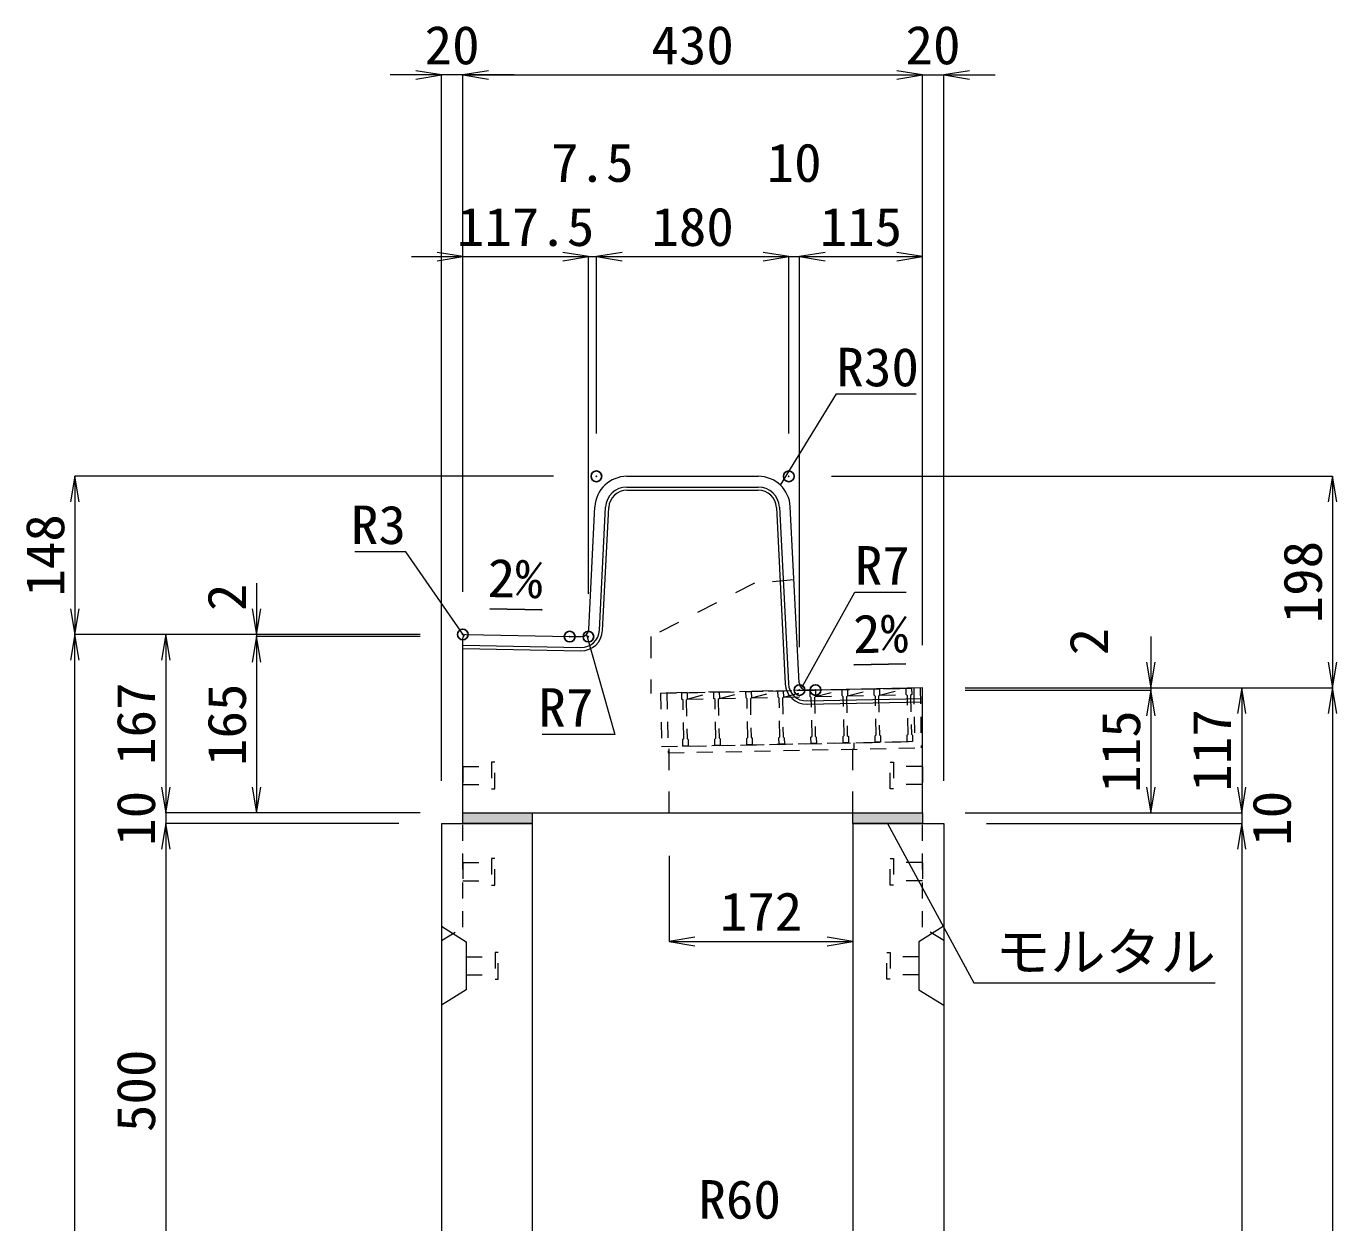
# Model space of a CAD drawing. Units: millimetres at full size. Extents: x -22536 to 51867, y -19720 to 38340.
# Drawn here: x 13776 to 15003, y 7727 to 8846 of the extents above; entities that cross this region are included whole.
import ezdxf
from ezdxf.enums import TextEntityAlignment as Align

# ---------------------------------------------------------------- set-up
doc = ezdxf.new("R2010")
doc.units = ezdxf.units.MM
doc.header["$LTSCALE"] = 20
doc.header["$PDMODE"] = 32
doc.header["$PDSIZE"] = 10
doc.linetypes.add('USER1', pattern=[2, 1, -1])
doc.linetypes.add('USER2', pattern=[1.35, 0.75, -0.6])
for name, color, linetype, lineweight in [('インサート', 3, 'USER2', 9), ('グレーチング', 7, 'USER2', 5), ('モルタル', 7, 'Continuous', 9), ('受枠', 3, 'USER2', 9), ('寸法線', 7, 'Continuous', 13), ('引出線', 4, 'Continuous', 13), ('本体', 2, 'Continuous', 13), ('目地', 132, 'Continuous', 5)]:
    doc.layers.add(name, color=color, linetype=linetype, lineweight=lineweight)
doc.layers.add('作業エリア', color=11, linetype='Continuous')
doc.styles.add('ＭＳ 明朝', font='')
doc.styles.get('ＭＳ 明朝').set_extended_font_data('MS Mincho')

# ---------------------------------------------------------------- blocks, each defined once
blk = doc.blocks.new('open_arrow')
at = {"color": 0, "linetype": 'Continuous', "lineweight": -2}
blk.add_lwpolyline([(7.5, 1.25), (0, 0), (7.5, -1.25)], dxfattribs=at)

msp = doc.modelspace()

# ---------------------------------------------------------------- hatches: boundary and pattern name
at = {"layer": 'モルタル'}
for points in [[(14250, 8100), (14250, 8110), (14185, 8110), (14185, 8100)], [(14615, 8100), (14615, 8110), (14550, 8110), (14550, 8100)]]:
    msp.add_hatch(color=256, dxfattribs=at).paths.add_polyline_path(points)

# ---------------------------------------------------------------- linework, layer by layer
at = {"layer": 'インサート'}
for p, q in [((14215, 8157.5), (14212, 8157.5)), ((14212, 8157.5), (14212, 8132.5)), ((14215, 8132.5), (14215, 8157.5)), ((14585, 8157.5), (14588, 8157.5)), ((14585, 8132.5), (14585, 8157.5)), ((14588, 8157.5), (14588, 8132.5)), ((14185, 8153.5), (14212, 8153.5)), ((14185, 8153.5), (14185, 8136.5)), ((14615, 8153.5), (14588, 8153.5)), ((14615, 8153.5), (14615, 8136.5)), ((14185, 8136.5), (14212, 8136.5)), ((14212, 8132.5), (14215, 8132.5)), ((14588, 8132.5), (14585, 8132.5)), ((14615, 8136.5), (14588, 8136.5)), ((14185, 8063.5), (14212, 8063.5)), ((14185, 8063.5), (14185, 8046.5)), ((14215, 8067.5), (14212, 8067.5)), ((14212, 8067.5), (14212, 8042.5)), ((14215, 8042.5), (14215, 8067.5)), ((14585, 8067.5), (14588, 8067.5)), ((14585, 8042.5), (14585, 8067.5)), ((14588, 8067.5), (14588, 8042.5)), ((14615, 8063.5), (14588, 8063.5)), ((14615, 8063.5), (14615, 8046.5)), ((14185, 8046.5), (14212, 8046.5)), ((14615, 8046.5), (14588, 8046.5)), ((14212, 8042.5), (14215, 8042.5)), ((14588, 8042.5), (14585, 8042.5)), ((14188.2, 7975.5), (14215.2, 7975.5)), ((14188.2, 7975.5), (14188.2, 7958.5)), ((14218.2, 7979.5), (14215.2, 7979.5)), ((14215.2, 7979.5), (14215.2, 7954.5)), ((14218.2, 7954.5), (14218.2, 7979.5)), ((14581.8, 7979.5), (14584.8, 7979.5)), ((14581.8, 7954.5), (14581.8, 7979.5)), ((14584.8, 7979.5), (14584.8, 7954.5)), ((14611.8, 7975.5), (14584.8, 7975.5)), ((14611.8, 7975.5), (14611.8, 7958.5)), ((14188.2, 7958.5), (14215.2, 7958.5)), ((14215.2, 7954.5), (14218.2, 7954.5)), ((14584.8, 7954.5), (14581.8, 7954.5)), ((14611.8, 7958.5), (14584.8, 7958.5))]:
    msp.add_line(p, q, dxfattribs=at)
at = {"layer": 'グレーチング'}
for p, q in [((14389.92, 8222.5), (14604.88, 8226.8)), ((14395.04, 8216.6), (14419.92, 8223.1)), ((14395.04, 8216.6), (14420.04, 8217.1)), ((14425.04, 8217.2), (14449.91, 8223.7)), ((14425.04, 8217.2), (14450.03, 8217.7)), ((14455.03, 8217.8), (14479.91, 8224.3)), ((14455.03, 8217.8), (14480.03, 8218.3)), ((14485.03, 8218.4), (14509.9, 8224.9)), ((14485.03, 8218.4), (14510.02, 8218.9)), ((14515.02, 8219), (14539.89, 8225.5)), ((14515.02, 8219), (14540.01, 8219.5)), ((14545.01, 8219.6), (14569.89, 8226.1)), ((14545.01, 8219.6), (14570.01, 8220.1)), ((14575.01, 8220.2), (14599.88, 8226.7)), ((14575.01, 8220.2), (14600, 8220.7)), ((14390.92, 8172.51), (14605.88, 8176.81))]:
    msp.add_line(p, q, dxfattribs=at)
for points in [[(14389.92, 8222.5), (14394.92, 8222.6), (14395.04, 8216.6), (14394.06, 8215.58), (14394.78, 8179.59), (14395.8, 8178.61), (14395.92, 8172.61), (14390.92, 8172.51), (14390.8, 8178.51), (14391.78, 8179.53), (14391.06, 8215.52), (14390.04, 8216.5)], [(14419.92, 8223.1), (14424.92, 8223.2), (14425.04, 8217.2), (14424.06, 8216.18), (14424.78, 8180.19), (14425.8, 8179.21), (14425.92, 8173.21), (14420.92, 8173.11), (14420.8, 8179.11), (14421.78, 8180.13), (14421.06, 8216.12), (14420.04, 8217.1)], [(14449.91, 8223.7), (14454.91, 8223.8), (14455.03, 8217.8), (14454.05, 8216.78), (14454.77, 8180.79), (14455.79, 8179.81), (14455.91, 8173.81), (14450.91, 8173.71), (14450.79, 8179.71), (14451.77, 8180.73), (14451.05, 8216.72), (14450.03, 8217.7)], [(14479.91, 8224.3), (14484.91, 8224.4), (14485.03, 8218.4), (14484.05, 8217.38), (14484.77, 8181.39), (14485.79, 8180.41), (14485.91, 8174.41), (14480.91, 8174.31), (14480.79, 8180.31), (14481.77, 8181.33), (14481.05, 8217.32), (14480.03, 8218.3)], [(14509.9, 8224.9), (14514.9, 8225), (14515.02, 8219), (14514.04, 8217.98), (14514.76, 8181.99), (14515.78, 8181.01), (14515.9, 8175.01), (14510.9, 8174.91), (14510.78, 8180.91), (14511.76, 8181.93), (14511.04, 8217.92), (14510.02, 8218.9)], [(14539.89, 8225.5), (14544.89, 8225.6), (14545.01, 8219.6), (14544.03, 8218.58), (14544.75, 8182.59), (14545.77, 8181.61), (14545.89, 8175.61), (14540.89, 8175.51), (14540.77, 8181.51), (14541.75, 8182.53), (14541.03, 8218.52), (14540.01, 8219.5)], [(14569.89, 8226.1), (14574.89, 8226.2), (14575.01, 8220.2), (14574.03, 8219.18), (14574.75, 8183.19), (14575.77, 8182.21), (14575.89, 8176.21), (14570.89, 8176.11), (14570.77, 8182.11), (14571.75, 8183.13), (14571.03, 8219.12), (14570.01, 8220.1)], [(14599.88, 8226.7), (14604.88, 8226.8), (14605, 8220.8), (14604.02, 8219.78), (14604.74, 8183.79), (14605.76, 8182.81), (14605.88, 8176.81), (14600.88, 8176.71), (14600.76, 8182.71), (14601.74, 8183.73), (14601.02, 8219.72), (14600, 8220.7)]]:
    msp.add_lwpolyline(points, close=True, dxfattribs=at)
at = {"layer": 'モルタル'}
for points in [[(14185, 8110), (14250, 8110), (14250, 8100), (14185, 8100)], [(14550, 8110), (14615, 8110), (14615, 8100), (14550, 8100)]]:
    msp.add_lwpolyline(points, close=True, dxfattribs=at)
at = {"layer": '作業エリア'}
for p in [(14310, 8425), (14490, 8425), (14185, 8277), (14285, 8275), (14302.5, 8275), (14500, 8225), (14515, 8225)]:
    msp.add_point(p, dxfattribs=at)
at = {"layer": '受枠'}
for p, q in [((14369.93, 8222.1), (14612.88, 8226.96)), ((14369.93, 8222.1), (14370.93, 8172.11)), ((14375.93, 8222.22), (14377.05, 8166.23)), ((14606.88, 8226.84), (14607.88, 8176.85)), ((14612.88, 8226.96), (14614, 8170.97)), ((14370.93, 8172.11), (14607.88, 8176.85)), ((14377.05, 8166.23), (14614, 8170.97)), ((14550.89, 8175.71), (14551.01, 8169.71))]:
    msp.add_line(p, q, dxfattribs=at)
at = {"layer": '寸法線'}
for p, q in [((14233, 8800.58), (14117, 8800.58)), ((14165, 8140), (14165, 8800.58)), ((14185, 8800.58), (14615, 8800.58)), ((14185, 8317), (14185, 8800.58)), ((14185, 8317), (14185, 8800.58)), ((14567, 8800.58), (14683, 8800.58)), ((14615, 8267), (14615, 8800.58)), ((14615, 8267), (14615, 8800.58)), ((14635, 8140), (14635, 8800.58)), ((14137, 8630.58), (14302.5, 8630.58)), ((14185, 8317), (14185, 8630.58)), ((14254.5, 8630.58), (14358, 8630.58)), ((14302.5, 8315), (14302.5, 8630.58)), ((14302.5, 8315), (14302.5, 8630.58)), ((14310, 8465), (14310, 8630.58)), ((14310, 8630.58), (14490, 8630.58)), ((14310, 8465), (14310, 8630.58)), ((14442, 8630.58), (14548, 8630.58)), ((14490, 8465), (14490, 8630.58)), ((14490, 8465), (14490, 8630.58)), ((14500, 8265), (14500, 8630.58)), ((14500, 8630.58), (14615, 8630.58)), ((14500, 8265), (14500, 8630.58)), ((14615, 8267), (14615, 8630.58)), ((13822.06, 8425), (13822.06, 8277)), ((14270, 8425), (13822.06, 8425)), ((14530, 8425), (14998.78, 8425)), ((14998.78, 8425), (14998.78, 8227)), ((13992.06, 8325), (13992.06, 8227)), ((14145, 8277), (13822.06, 8277)), ((13822.06, 6650), (13822.06, 8277)), ((14145, 8277), (13822.06, 8277)), ((13907.06, 8277), (13907.06, 8110)), ((14145, 8277), (13907.06, 8277)), ((14145, 8277), (13992.06, 8277)), ((14145, 8275), (13992.06, 8275)), ((13992.06, 8275), (13992.06, 8110)), ((14145, 8275), (13992.06, 8275)), ((14828.78, 8275), (14828.78, 8177)), ((14655, 8227), (14828.78, 8227)), ((14655, 8227), (14913.78, 8227)), ((14655, 8227), (14998.78, 8227)), ((14655, 8227), (14998.78, 8227)), ((14655, 8225), (14828.78, 8225)), ((14655, 8225), (14828.78, 8225)), ((14828.78, 8225), (14828.78, 8110)), ((14913.78, 8227), (14913.78, 8110)), ((14998.78, 8227), (14998.78, 6650)), ((13907.06, 8158), (13907.06, 8052)), ((14913.78, 8158), (14913.78, 8052)), ((14145, 8110), (13907.06, 8110)), ((14145, 8110), (13907.06, 8110)), ((14145, 8110), (13992.06, 8110)), ((14655, 8110), (14828.78, 8110)), ((14655, 8110), (14913.78, 8110)), ((14655, 8110), (14913.78, 8110)), ((14125, 8100), (13907.06, 8100)), ((13907.06, 8100), (13907.06, 7600)), ((14125, 8100), (13907.06, 8100)), ((14675, 8100), (14913.78, 8100)), ((14675, 8100), (14913.78, 8100)), ((14913.78, 8100), (14913.78, 6650)), ((14378, 8070), (14378, 7989.77)), ((14378, 7989.77), (14550, 7989.77))]:
    msp.add_line(p, q, dxfattribs=at)
at = {"layer": '引出線'}
for points in [[(14482.14, 8416.74), (14534.6, 8502.07), (14609.27, 8502.07)], [(14185.9, 8276.08), (14131.83, 8354.5), (14084.11, 8354.5)], [(14501.83, 8226.93), (14551.86, 8316.53), (14599.79, 8316.53)], [(14259.18, 8300.18), (14210.44, 8301.15), (14259.18, 8300.18)], [(14300.67, 8276.93), (14327.18, 8183.56), (14259.25, 8183.56)], [(14550.86, 8248.59), (14599.57, 8249.56), (14550.83, 8248.59)], [(14582.5, 8100), (14663.13, 7950.97), (14889.05, 7950.97)]]:
    msp.add_lwpolyline(points, dxfattribs=at)
at = {"layer": '本体'}
for p, q in [((14338.54, 8425), (14461.46, 8425)), ((14302.83, 8281.65), (14308.57, 8396.5)), ((14499.67, 8231.65), (14491.43, 8396.5)), ((14185, 8110), (14185, 8273.94)), ((14188.06, 8276.94), (14285, 8275)), ((14285, 8275), (14295.84, 8275)), ((14515, 8225), (14506.66, 8225)), ((14615, 8227), (14515, 8225)), ((14615, 8110), (14615, 8227)), ((14185, 8110), (14615, 8110)), ((14165, 8100), (14165, 6650)), ((14165, 8100), (14250, 8100)), ((14250, 8100), (14250, 7670.53)), ((14550, 8100), (14635, 8100)), ((14550, 8100), (14550, 7670.53)), ((14635, 8100), (14635, 6650))]:
    msp.add_line(p, q, dxfattribs=at)
at = {"layer": '本体', "linetype": 'USER1'}
for p, q in [((14494.85, 8328), (14458, 8325)), ((14458, 8325), (14361, 8275)), ((14361, 8275), (14361, 8221.92)), ((14515, 8225), (14361, 8221.92)), ((14378, 8110), (14378, 8172.25)), ((14550, 8110), (14550, 8175.69))]:
    msp.add_line(p, q, dxfattribs=at)
at = {"layer": '本体', "linetype": 'USER2', "lineweight": 9}
for p, q in [((14185, 8003), (14185, 8100)), ((14615, 8003), (14615, 8100)), ((14165, 7990.5), (14185, 8003)), ((14635, 7990.5), (14615, 8003))]:
    msp.add_line(p, q, dxfattribs=at)
at = {"layer": '本体', "lineweight": 9}
for p, q in [((14165, 8004), (14188.2, 7989.5)), ((14634.58, 8003.74), (14611.8, 7989.5)), ((14188.2, 7989.5), (14188.2, 7944.5)), ((14611.8, 7989.5), (14611.8, 7944.5)), ((14188.2, 7944.5), (14165, 7930)), ((14611.8, 7944.5), (14635, 7930))]:
    msp.add_line(p, q, dxfattribs=at)
at = {"layer": '本体'}
for centre, radius, start, end in [((14338.54, 8395), 30, 90, 177.13759), ((14461.46, 8395), 30, 2.86241, 90), ((14295.84, 8282), 7, 270, 357.13759), ((14188, 8273.94), 3, 88.85424, 180), ((14506.66, 8232), 7, 182.86241, 270)]:
    msp.add_arc(centre, radius, start, end, dxfattribs=at)
at = {"layer": '目地'}
for p, q in [((14338.54, 8415), (14461.46, 8415)), ((14338.54, 8412), (14461.46, 8412)), ((14312.81, 8280.94), (14318.56, 8396)), ((14315.81, 8280.79), (14321.56, 8395.85)), ((14478.44, 8395.85), (14486.69, 8230.84)), ((14481.44, 8396), (14489.69, 8230.99)), ((14185, 8267), (14295.49, 8264.79)), ((14185, 8264), (14295.43, 8261.79)), ((14507.01, 8214.84), (14615, 8217)), ((14507.07, 8211.84), (14615, 8214))]:
    msp.add_line(p, q, dxfattribs=at)
for centre, radius, start, end in [((14338.54, 8395), 20, 90, 177.13759), ((14461.46, 8395), 20, 2.86241, 90), ((14338.54, 8395), 17, 90, 177.13759), ((14461.46, 8395), 17, 2.86241, 90), ((14295.83, 8281.78), 20, 268.85424, 357.13759), ((14295.83, 8281.78), 17, 268.85424, 357.13759), ((14506.67, 8231.83), 20, 182.86241, 271.14576), ((14506.67, 8231.83), 17, 182.86241, 271.14576)]:
    msp.add_arc(centre, radius, start, end, dxfattribs=at)

# ---------------------------------------------------------------- block references
at = {"layer": '寸法線', "xscale": 3.2, "yscale": 3.2}
for p, rotation in [((14165, 8800.58), 180), ((14615, 8800.58), 180), ((14615, 8800.58), 180), ((14185, 8630.58), 180), ((14302.5, 8630.58), 180), ((14302.5, 8630.58), 180), ((14490, 8630.58), 180), ((14490, 8630.58), 180), ((14615, 8630.58), 180), ((13822.06, 8425), 270), ((14998.78, 8425), 270), ((13822.06, 8277), 90), ((13992.06, 8277), 90), ((13822.06, 8277), 270), ((13907.06, 8277), 270), ((13992.06, 8275), 270), ((13992.06, 8275), 270), ((14828.78, 8227), 90), ((14998.78, 8227), 90), ((14828.78, 8225), 270), ((14828.78, 8225), 270), ((14913.78, 8227), 270), ((14998.78, 8227), 270), ((13907.06, 8110), 90), ((13907.06, 8110), 90), ((13992.06, 8110), 90), ((14828.78, 8110), 90), ((14913.78, 8110), 90), ((14913.78, 8110), 90), ((13907.06, 8100), 270), ((13907.06, 8100), 270), ((14913.78, 8100), 270), ((14913.78, 8100), 270), ((14550, 7989.77), 180)]:
    msp.add_blockref('open_arrow', p, dxfattribs=dict(at, rotation=rotation))
for p in [(14185, 8800.58), (14185, 8800.58), (14635, 8800.58), (14310, 8630.58), (14310, 8630.58), (14500, 8630.58), (14500, 8630.58), (14378, 7989.77)]:
    msp.add_blockref('open_arrow', p, dxfattribs=at)
at = {"layer": '引出線', "xscale": 0.0533, "yscale": 0.0533}
for p, rotation in [((14482.14, 8416.74), 58.4), ((14259.18, 8300.18), 178.9), ((14185.9, 8276.08), 124.6), ((14300.67, 8276.93), 285.9), ((14550.86, 8248.59), 1.1), ((14501.83, 8226.93), 60.8), ((14582.5, 8100), 298.4)]:
    msp.add_blockref('open_arrow', p, dxfattribs=dict(at, rotation=rotation))

# ---------------------------------------------------------------- texts
at = {"layer": '寸法線', "style": 'ＭＳ 明朝', "width": 1.05}
for s, p in [('20', (14175, 8828.58)), ('430', (14400, 8828.58)), ('20', (14625, 8828.58)), ('7.5', (14306.25, 8718.58)), ('10', (14495, 8718.58)), ('117.5', (14243.75, 8658.58)), ('180', (14400, 8658.58)), ('115', (14557.5, 8658.58)), ('172', (14464, 8017.77))]:
    msp.add_text(s, height=36.03, dxfattribs=at).set_placement(p, align=Align.MIDDLE_CENTER)
for s, p in [('148', (13794.06, 8351)), ('198', (14970.78, 8326)), ('2', (13964.06, 8311.82)), ('2', (14770.78, 8270.34)), ('167', (13879.06, 8193.5)), ('165', (13964.06, 8192.5)), ('117', (14885.78, 8168.5)), ('115', (14800.78, 8167.5)), ('10', (13879.06, 8105)), ('10', (14941.78, 8105)), ('500', (13879.06, 7850))]:
    msp.add_text(s, height=36.03, rotation=90, dxfattribs=at).set_placement(p, align=Align.MIDDLE_CENTER)
at = {"layer": '引出線', "style": 'ＭＳ 明朝', "width": 1.05}
for s, p in [('R30', (14534.6, 8545.27)), ('R7', (14551.86, 8359.73)), ('モルタル', (14683.13, 7998.08))]:
    msp.add_text(s, height=36.03, dxfattribs=at).set_placement(p, align=Align.TOP_LEFT)
for s, p in [('R3', (14131.83, 8397.7)), ('R7', (14307.18, 8226.76)), ('R60', (14482.66, 7766.41))]:
    msp.add_text(s, height=36.03, dxfattribs=at).set_placement(p, align=Align.TOP_RIGHT)
msp.add_text('2%', height=36.03, rotation=358.854, dxfattribs=at).set_placement((14260.12, 8347.07), align=Align.TOP_RIGHT)
msp.add_text('2%', height=36.03, rotation=1.146, dxfattribs=at).set_placement((14549.89, 8295.48), align=Align.TOP_LEFT)

doc.saveas('drawing.dxf')
